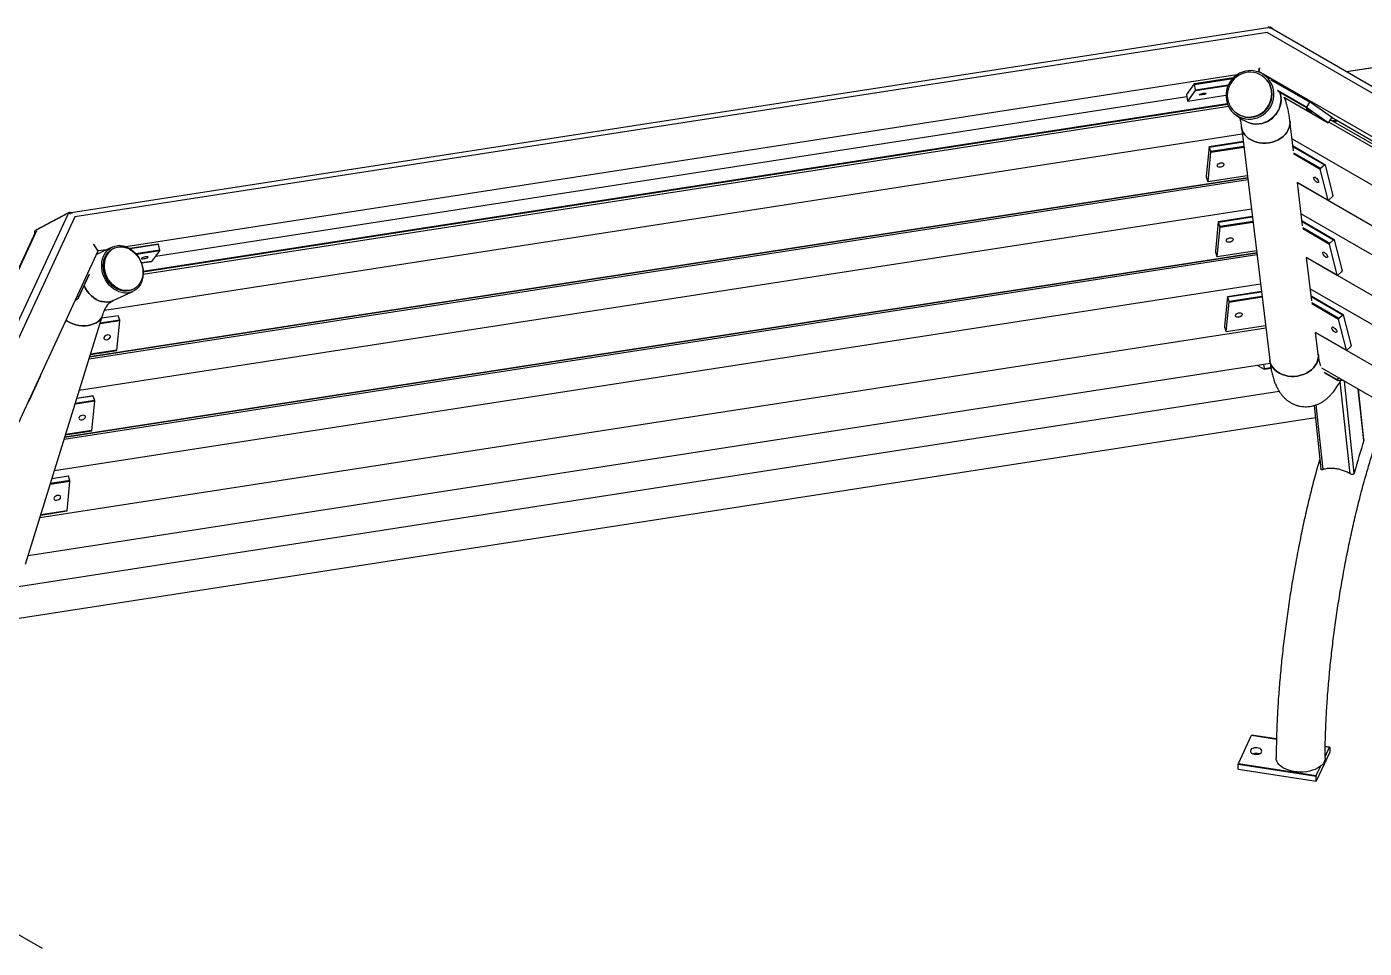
# Model space of a CAD drawing. Header units: millimetres. Extents: x -2153 to 6163, y -6718 to -838.
# Drawn here: x 3544 to 4588, y -2723 to -2004 of the extents above; entities that cross this region are included whole.
import ezdxf

# ---------------------------------------------------------------- set-up
doc = ezdxf.new("R2010")
doc.units = ezdxf.units.MM

# ---------------------------------------------------------------- blocks, each defined once
blk = doc.blocks.new('izometria')
for p, q in [((4067.7, 2321.3), (3030.2, 2160.8)), ((4069.2, 2321.6), (4068.5, 2322)), ((4070.1, 2321.7), (4069.1, 2321.5)), ((4829.6, 1882.6), (4070, 2321.1)), ((4072.9, 2319.4), (4070.4, 2321.6)), ((4220, 2296.1), (4135.8, 2283.1)), ((4060.5, 2286.5), (4059.8, 2283.4)), ((4059.9, 2283.4), (4060.5, 2286.5)), ((4219.9, 2295.9), (4136, 2283)), ((4040.9, 2280.5), (3077.4, 2131.4)), ((4037.7, 2277.8), (4003.9, 2272.6)), ((4004, 2272.2), (4037.2, 2277.3)), ((4059.8, 2283.4), (4058.6, 2283.2)), ((4059.8, 2283.4), (4061.1, 2282.3)), ((4061.3, 2282.2), (4059.9, 2283.4)), ((4796.5, 1858.2), (4059.9, 2283.4)), ((4063.2, 2279.2), (4062.8, 2279.5)), ((4069.1, 2277.1), (4064.1, 2280.6)), ((4104.5, 2257), (4066.2, 2279.2)), ((4070.4, 2276.2), (4104, 2256.7)), ((3997.4, 2261.4), (3103.4, 2123.1)), ((4003.8, 2272.6), (3997.1, 2263.5)), ((3997.1, 2262.9), (3998, 2258.1)), ((3998.2, 2257.7), (4005, 2266.8)), ((3998.2, 2257.7), (4031.3, 2262.9)), ((3998.2, 2257.7), (4031.3, 2262.8)), ((4005, 2267.4), (4004, 2272.2)), ((4005, 2267.4), (4033.4, 2271.8)), ((4005, 2266.8), (4033.1, 2271.2)), ((4076, 2267.2), (4101.4, 2252.5)), ((4076.3, 2266.4), (4101.4, 2251.9)), ((3092.6, 2110.2), (4032.5, 2255.6)), ((4032.8, 2254.8), (3092.6, 2109.4)), ((4033.6, 2253.1), (3092.6, 2107.5)), ((4082, 2260.7), (4119.9, 2238.9)), ((4082, 2260.7), (4119.9, 2238.9)), ((4082.3, 2260.6), (4082.1, 2260.6)), ((4083.1, 2260.2), (4082.7, 2259.1)), ((4082.9, 2258.3), (4083.5, 2259.9)), ((4101.4, 2252.5), (4104, 2256.7)), ((4119.9, 2238.9), (4101.4, 2251.9)), ((4104.5, 2257), (4123, 2244)), ((4040.1, 2245.6), (4046.3, 2241.3)), ((4040.7, 2247.2), (4041, 2246.9)), ((4089.9, 2214.7), (4086.8, 2240.5)), ((4123, 2243.4), (4120.4, 2239.2)), ((4766.7, 1866.4), (4120.5, 2239.5)), ((4759.2, 1873.6), (4121.8, 2241.6)), ((4760.3, 1875.5), (4123, 2243.4)), ((4127.2, 2241), (4123.7, 2240.5)), ((4128.5, 2240.2), (4125.1, 2239.7)), ((3059.2, 2076.6), (4045.5, 2229.2)), ((4044.7, 2235.4), (4069.3, 2033.2)), ((4016.8, 2218), (4014.3, 2192.5)), ((4046.3, 2222.6), (4016.8, 2218.1)), ((4016.9, 2217.9), (4046.3, 2222.5)), ((4018.2, 2214.2), (4016.9, 2217.9)), ((4018.2, 2214.2), (4046.8, 2218.6)), ((4018.3, 2213.5), (4046.8, 2217.9)), ((4088.7, 2225.1), (4752.6, 1841.8)), ((4117.2, 2202.5), (4089.5, 2218.5)), ((4089.5, 2218.2), (4116.8, 2202.5)), ((4015.8, 2188), (4018.3, 2213.5)), ((4090, 2213), (4113.4, 2199.5)), ((4090, 2212.2), (4113.1, 2198.8)), ((4014.3, 2191.8), (4015.6, 2188.1)), ((4015.7, 2187.9), (4049.8, 2193.2)), ((4015.8, 2188), (4049.8, 2193.3)), ((4120, 2171.9), (4113.1, 2198.8)), ((4113.4, 2199.5), (4116.8, 2202.5)), ((4117.3, 2202.4), (4124.1, 2175.5)), ((4050.3, 2189.5), (3045.6, 2034.1)), ((4050.1, 2191.3), (3046.2, 2036)), ((3046.2, 2036), (4050.1, 2191.3)), ((4093, 2187.5), (4120, 2171.9)), ((4093, 2187.4), (4120.1, 2171.8)), ((4097.8, 2149.7), (4093.3, 2187.2)), ((4093.3, 2187.1), (4768.5, 1797.3)), ((4123.8, 2174.9), (4120.4, 2171.9)), ((2749.2, 1560.5), (3027.4, 2159.8)), ((3026.7, 2160.2), (2999.4, 2145.7)), ((3000.6, 2146.4), (3027.9, 2160.9)), ((3028.3, 2160.6), (3027.3, 2160.4)), ((3027.7, 2160.5), (3027.9, 2160.9)), ((3037.2, 2007), (4053.4, 2164.2)), ((4054.2, 2157.6), (4024.7, 2153.1)), ((4024.8, 2152.9), (4054.2, 2157.5)), ((4096.6, 2160.1), (4759.3, 1777.5)), ((3000.6, 2146.4), (3000.5, 2146.3)), ((4024.7, 2153), (4022.2, 2127.5)), ((4023.7, 2123), (4026.2, 2148.5)), ((4026.1, 2149.2), (4024.8, 2152.9)), ((4026.1, 2149.2), (4054.7, 2153.6)), ((4026.2, 2148.5), (4054.7, 2152.9)), ((4125.1, 2137.5), (4097.4, 2153.5)), ((4097.4, 2153.2), (4124.7, 2137.5)), ((4097.9, 2148), (4121.3, 2134.5)), ((4097.9, 2147.2), (4121, 2133.8)), ((2999.3, 2144.4), (2711.5, 1524.4)), ((3000.1, 2145.3), (2712.2, 1525.1)), ((4127.9, 2106.9), (4121, 2133.8)), ((4121.3, 2134.5), (4124.7, 2137.5)), ((4125.2, 2137.4), (4132, 2110.5)), ((3053.4, 2127.6), (2783.8, 1546.8)), ((4058.2, 2124.5), (3024, 1964.5)), ((4058, 2126.3), (3024.6, 1966.4)), ((3024.7, 1966.4), (4058, 2126.3)), ((3053.6, 2127.8), (3049.4, 2133.7)), ((3049.4, 2133.7), (3053.4, 2127.6)), ((3065.7, 2131.1), (3052.1, 2124.8)), ((3052.6, 2125), (3052.2, 2125)), ((3053.9, 2125.6), (3052.4, 2125.4)), ((3053.4, 2127.6), (3053.6, 2127.8)), ((3060.9, 2128.9), (3053.6, 2127.8)), ((3067.4, 2130.1), (3066.4, 2129.7)), ((3105.8, 2133.7), (3080.9, 2129.8)), ((3106, 2133.3), (3081.4, 2129.5)), ((3107, 2128.5), (3086.3, 2125.3)), ((3107, 2127.9), (3086.7, 2124.8)), ((3100.2, 2118.8), (3107, 2127.9)), ((3107, 2128.5), (3106, 2133.3)), ((4022.2, 2126.8), (4023.5, 2123.1)), ((4023.6, 2122.9), (4057.7, 2128.2)), ((4023.7, 2123), (4057.7, 2128.3)), ((4100.9, 2122.5), (4127.9, 2106.9)), ((4100.9, 2122.4), (4128, 2106.8)), ((4105.7, 2084.7), (4101.2, 2122.2)), ((3091, 2117.4), (3100.2, 2118.8)), ((3100.2, 2118.8), (3091, 2117.4)), ((4101.2, 2122.1), (4746.3, 1749.7)), ((3015.6, 1937.4), (4061.3, 2099.2)), ((3045.7, 2107.8), (3036.4, 2087.7)), ((3036.5, 2087.3), (3045.7, 2107.1)), ((4131.7, 2109.9), (4128.3, 2106.9)), ((3036.4, 2087.7), (3035.3, 2088.7)), ((3066.6, 2084.8), (3083.5, 2092.6)), ((3082.8, 2094.1), (3083.9, 2094.6)), ((4032.6, 2088), (4030.1, 2062.5)), ((4062.1, 2092.6), (4032.6, 2088.1)), ((4032.7, 2087.9), (4062.1, 2092.5)), ((4034, 2084.2), (4032.7, 2087.9)), ((4034, 2084.2), (4062.6, 2088.6)), ((4034.1, 2083.5), (4062.6, 2087.9)), ((4104.5, 2095.1), (4737.1, 1729.9)), ((4133, 2072.5), (4105.3, 2088.5)), ((4105.3, 2088.2), (4132.6, 2072.5)), ((3033.6, 2084.9), (3036.4, 2087.2)), ((4031.6, 2058), (4034.1, 2083.5)), ((4105.8, 2083), (4129.2, 2069.5)), ((4105.8, 2082.2), (4129, 2068.8)), ((2990.4, 1856.2), (3057.6, 2072.6)), ((3072.2, 2067.2), (3055.1, 2064.5)), ((3072.2, 2067.9), (3055.3, 2065.3)), ((3070.9, 2071.6), (3056.6, 2069.4)), ((3070.8, 2071.7), (3056.7, 2069.6)), ((3069.7, 2041.7), (3072.2, 2067.2)), ((3072.2, 2067.9), (3070.9, 2071.6)), ((4135.8, 2041.9), (4129, 2068.8)), ((4129.2, 2069.5), (4132.6, 2072.5)), ((4133.1, 2072.4), (4139.9, 2045.5)), ((3003.1, 1896.9), (4065.9, 2061.3)), ((4030.2, 2061.8), (4031.4, 2058.1)), ((4031.5, 2057.9), (4065.7, 2063.2)), ((4031.6, 2058), (4065.6, 2063.3)), ((4108.8, 2057.5), (4135.8, 2041.9)), ((4108.8, 2057.4), (4135.9, 2041.8)), ((4111.4, 2038.3), (4109.1, 2057.2)), ((4109.1, 2057.1), (4724.2, 1702)), ((3069.7, 2041.7), (3046.9, 2038.2)), ((3046.9, 2038.1), (3069.7, 2041.6)), ((4139.6, 2044.9), (4136.2, 2041.9)), ((2992.8, 1863.9), (4069.7, 2030.5)), ((4064.7, 2025.8), (4064.2, 2029.6)), ((2993.4, 1997.6), (3003.3, 2018.9)), ((3003.3, 2019), (2993.5, 1997.7)), ((4058.5, 2028.8), (4064.6, 2025.4)), ((4064.6, 2025.4), (4070.3, 2026.3)), ((4064.7, 2025.8), (4070.3, 2026.7)), ((4114.3, 2026.5), (4714.1, 1680.2)), ((4116.6, 2022.7), (4128.2, 2016)), ((4116.8, 2022.2), (4128.3, 2015.6)), ((4128.2, 2016), (4128.9, 2018.1)), ((4133.4, 2015.5), (4128.4, 2015.6)), ((4138.9, 1934.7), (4130.4, 2014.6)), ((4142.6, 1935.3), (4134.2, 2015)), ((4150.9, 1963.4), (4146.1, 2008.1)), ((4150.9, 1964.3), (4146.3, 2008)), ((4077.6, 2005.9), (2980.6, 1836.2)), ((2993.5, 1997.7), (2994.3, 2000.3)), ((3050.7, 1997.6), (3033.5, 1995)), ((3050.6, 1998.3), (3033.7, 1995.7)), ((3049.3, 2002), (3035, 1999.8)), ((3049.2, 2002.2), (3035.1, 2000)), ((3048.1, 1972.1), (3050.7, 1997.6)), ((3050.6, 1998.3), (3049.3, 2002)), ((2918.8, 1799.4), (4108.9, 1983.5)), ((4107.8, 1993.8), (4113.6, 1939)), ((4115.7, 1938.3), (4109.7, 1994.5)), ((3048.1, 1972.1), (3025.3, 1968.6)), ((3025.3, 1968.5), (3048.1, 1972)), ((3029.1, 1928), (3011.9, 1925.4)), ((3029, 1928.7), (3012.1, 1926.1)), ((3027.7, 1932.5), (3013.4, 1930.2)), ((3027.6, 1932.6), (3013.5, 1930.4)), ((3026.6, 1902.6), (3029.1, 1928)), ((3029, 1928.7), (3027.7, 1932.5)), ((3026.6, 1902.6), (3003.7, 1899)), ((3003.7, 1898.9), (3026.5, 1902.5)), ((4042.1, 1683.5), (4053.5, 1708)), ((4053.5, 1708), (4075.1, 1704.7)), ((4075.1, 1704.8), (4053.6, 1708.1)), ((4117.3, 1689.4), (4121.1, 1697.6)), ((4121.2, 1697.7), (4117.4, 1698.3)), ((4117.4, 1698.2), (4121.1, 1697.6)), ((4121.3, 1697.5), (4121.3, 1693.4)), ((4042, 1682.8), (4109.6, 1672.4)), ((4042, 1678.7), (4042, 1682.8)), ((4042.1, 1683.5), (4109.7, 1673)), ((4121.1, 1692.7), (4109.7, 1668.1)), ((4042, 1678.7), (4109.6, 1668.3)), ((4042.1, 1678.5), (4109.7, 1668.1)), ((4109.6, 1668.3), (4109.6, 1672.4)), ((4109.7, 1673), (4113.6, 1681.4)), ((3005.3, 1523.1), (2974.2, 1541.1))]:
    blk.add_line(p, q)
at = {"flags": 128}
for points in [[(4547, 1283.6), (4824, 1880.4), (4067.2, 2317.2), (3033.4, 2157.3), (2756.4, 1560.5), (3513.2, 1123.7)], [(4042.7, 2244.1), (4045.2, 2243.1), (4047.9, 2242.4), (4050.6, 2242.1), (4053.3, 2242.1), (4056, 2242.5), (4058.6, 2243.3), (4061.1, 2244.4), (4063.5, 2245.8), (4065.7, 2247.5), (4067.6, 2249.5), (4069.3, 2251.7), (4070.7, 2254.1), (4071.8, 2256.6), (4072.5, 2259.3), (4072.9, 2262), (4072.9, 2264.8), (4072.6, 2267.5), (4071.9, 2270.1), (4070.9, 2272.7), (4069.5, 2275), (4067.9, 2277.2), (4066, 2279.1), (4063.8, 2280.7), (4061.5, 2282.1), (4059, 2283.1), (4056.4, 2283.7), (4053.7, 2284.1), (4051, 2284), (4048.3, 2283.6), (4045.6, 2282.9), (4043.1, 2281.8), (4040.7, 2280.3), (4038.6, 2278.6), (4036.6, 2276.7), (4034.9, 2274.5), (4033.6, 2272.1), (4032.5, 2269.5), (4031.8, 2266.8), (4031.4, 2264.1), (4031.4, 2261.4), (4031.7, 2258.6), (4032.4, 2256), (4033.4, 2253.5), (4034.7, 2251.1), (4036.3, 2249), (4038.3, 2247), (4040.4, 2245.4), (4042.7, 2244.1)], [(4043.1, 2245.8), (4045.5, 2244.8), (4048, 2244.2), (4050.6, 2243.9), (4053.2, 2244), (4055.8, 2244.5), (4058.4, 2245.3), (4060.8, 2246.4), (4063, 2247.9), (4065, 2249.6), (4066.8, 2251.6), (4068.3, 2253.8), (4069.5, 2256.2), (4070.3, 2258.8), (4070.8, 2261.4), (4071, 2264), (4070.8, 2266.7), (4070.2, 2269.3), (4069.3, 2271.7), (4068.1, 2274), (4066.5, 2276.1), (4064.7, 2278), (4062.7, 2279.6), (4060.4, 2280.9), (4058, 2281.9), (4055.5, 2282.5), (4052.9, 2282.8), (4050.2, 2282.7), (4047.6, 2282.2), (4045.1, 2281.4), (4042.7, 2280.2), (4040.5, 2278.8), (4038.5, 2277), (4036.7, 2275), (4035.2, 2272.8), (4034, 2270.4), (4033.2, 2267.9), (4032.7, 2265.3), (4032.5, 2262.6), (4032.7, 2260), (4033.3, 2257.4), (4034.2, 2255), (4035.4, 2252.6), (4036.9, 2250.5), (4038.8, 2248.7), (4040.8, 2247.1), (4043.1, 2245.8)], [(4043.4, 2245.5), (4045.9, 2244.5), (4048.4, 2243.9), (4051, 2243.7), (4053.6, 2243.7), (4056.2, 2244.2), (4058.7, 2245), (4061.1, 2246.2), (4063.4, 2247.6), (4065.4, 2249.4), (4067.2, 2251.4), (4068.7, 2253.6), (4069.8, 2256), (4070.7, 2258.5), (4071.2, 2261.1), (4071.4, 2263.8), (4071.2, 2266.4), (4070.6, 2269), (4069.7, 2271.5), (4068.5, 2273.8), (4066.9, 2275.9), (4065.1, 2277.7), (4063.2, 2279.2)], [(4004, 2272.2), (4004, 2272.3), (4004, 2272.4), (4003.9, 2272.5), (4003.9, 2272.5), (4003.9, 2272.6), (4003.9, 2272.6), (4003.9, 2272.6), (4003.8, 2272.6)], [(4010.7, 2264.3), (4011.7, 2264.5), (4012.7, 2264.6), (4013.5, 2264.6), (4014, 2264.5), (4014.2, 2264.3), (4014, 2264.1), (4013.6, 2263.8), (4012.8, 2263.5), (4011.8, 2263.3), (4010.8, 2263.1), (4009.8, 2263), (4009, 2262.9), (4008.5, 2263), (4008.3, 2263.2), (4008.5, 2263.4), (4009, 2263.7), (4009.8, 2264), (4010.7, 2264.3)], [(4078.5, 2264.5), (4078.6, 2263.9), (4079, 2261.1), (4079.1, 2258.4), (4078.8, 2255.7), (4078.1, 2253), (4077.1, 2250.4), (4075.8, 2248), (4074.2, 2245.7), (4072.3, 2243.7), (4070.2, 2241.9), (4067.9, 2240.4), (4065.4, 2239.3), (4062.8, 2238.4), (4060.1, 2237.9), (4057.3, 2237.8), (4054.6, 2238.1), (4052, 2238.6), (4049.5, 2239.6), (4047.1, 2240.8), (4046.3, 2241.3)], [(3998, 2258.1), (3998.1, 2258), (3998.1, 2257.9), (3998.1, 2257.8), (3998.1, 2257.8), (3998.2, 2257.7), (3998.2, 2257.7), (3998.2, 2257.7), (3998.2, 2257.7)], [(4103, 2250), (4103.9, 2249.4), (4104.7, 2248.9), (4105.4, 2248.4), (4105.9, 2248.1), (4106.1, 2247.9), (4106, 2247.9), (4105.6, 2248.1), (4104.9, 2248.5), (4104.1, 2249), (4103.2, 2249.5), (4102.4, 2250.1), (4101.7, 2250.5), (4101.2, 2250.9), (4101, 2251), (4101.1, 2251), (4101.5, 2250.8), (4102.2, 2250.5), (4103, 2250)], [(4101.4, 2251.9), (4101.3, 2251.9), (4101.3, 2252), (4101.3, 2252.1), (4101.3, 2252.1), (4101.3, 2252.2), (4101.3, 2252.3), (4101.4, 2252.4), (4101.4, 2252.5)], [(4104, 2256.7), (4104.1, 2256.8), (4104.2, 2256.9), (4104.2, 2256.9), (4104.3, 2257), (4104.4, 2257), (4104.4, 2257), (4104.5, 2257), (4104.5, 2257)], [(4041, 2246.9), (4041.2, 2246.8), (4043.4, 2245.5)], [(4086.8, 2240.5), (4086.9, 2239.1), (4086.7, 2236.9), (4086.2, 2234.8), (4085.4, 2232.7), (4084.2, 2230.6), (4082.7, 2228.8), (4080.9, 2227), (4078.8, 2225.5), (4076.5, 2224.1), (4074.1, 2223), (4071.5, 2222.2), (4068.7, 2221.6), (4066, 2221.3), (4063.2, 2221.3), (4060.5, 2221.6), (4057.9, 2222.1), (4055.4, 2223), (4053.1, 2224), (4051, 2225.4), (4049.1, 2226.9), (4047.6, 2228.6), (4046.3, 2230.5), (4045.4, 2232.5), (4044.8, 2234.6), (4044.7, 2235.4)], [(4060.5, 2221.6), (4063.2, 2221.3), (4066, 2221.3), (4068.7, 2221.6), (4071.5, 2222.2), (4074.1, 2223), (4076.5, 2224.1), (4078.8, 2225.5), (4080.9, 2227), (4082.7, 2228.8), (4084.2, 2230.6), (4085.4, 2232.7), (4086.2, 2234.8), (4086.7, 2236.9), (4086.9, 2239.1), (4086.8, 2240.5)], [(4120.4, 2239.2), (4120.3, 2239.1), (4120.2, 2239), (4120.2, 2239), (4120.1, 2238.9), (4120, 2238.9), (4120, 2238.9), (4119.9, 2238.9), (4119.9, 2238.9)], [(4123, 2244), (4123.1, 2244), (4123.1, 2243.9), (4123.1, 2243.9), (4123.1, 2243.8), (4123.1, 2243.7), (4123.1, 2243.6), (4123, 2243.5), (4123, 2243.4)], [(4044.7, 2235.4), (4044.8, 2234.6), (4045.4, 2232.5), (4046.3, 2230.5), (4047.6, 2228.6), (4049.1, 2226.9), (4051, 2225.4), (4053.1, 2224), (4055.4, 2223), (4057.9, 2222.1), (4060.5, 2221.6)], [(4016.9, 2217.9), (4016.9, 2218), (4016.9, 2218), (4016.8, 2218.1), (4016.8, 2218.1), (4016.8, 2218.1), (4016.8, 2218.1), (4016.8, 2218), (4016.8, 2218)], [(4023.8, 2201.8), (4024, 2202.5), (4024.6, 2203.2), (4025.4, 2203.7), (4026.4, 2204.1), (4027.4, 2204.3), (4028.3, 2204.2), (4029, 2203.9), (4029.5, 2203.4), (4029.6, 2202.7), (4029.3, 2202), (4028.8, 2201.3), (4027.9, 2200.8), (4027, 2200.4), (4026, 2200.3), (4025.1, 2200.3), (4024.3, 2200.7), (4023.9, 2201.2), (4023.8, 2201.8)], [(4107.4, 2190.7), (4107.3, 2191.3), (4107.5, 2191.7), (4108, 2191.9), (4108.6, 2191.7), (4109.3, 2191.3), (4110.1, 2190.6), (4110.8, 2189.8), (4111.3, 2189), (4111.6, 2188.2), (4111.7, 2187.6), (4111.5, 2187.2), (4111, 2187), (4110.4, 2187.2), (4109.6, 2187.6), (4108.9, 2188.3), (4108.2, 2189.1), (4107.7, 2189.9), (4107.4, 2190.7)], [(4116.8, 2202.5), (4116.9, 2202.5), (4117, 2202.5), (4117, 2202.6), (4117.1, 2202.6), (4117.1, 2202.6), (4117.2, 2202.5), (4117.2, 2202.5), (4117.3, 2202.4)], [(4015.6, 2188.1), (4015.6, 2188), (4015.6, 2188), (4015.7, 2187.9), (4015.7, 2187.9), (4015.7, 2187.9), (4015.7, 2187.9), (4015.7, 2188), (4015.8, 2188)], [(4120.4, 2171.9), (4120.3, 2171.8), (4120.3, 2171.8), (4120.2, 2171.8), (4120.1, 2171.8), (4120.1, 2171.8), (4120, 2171.8), (4120, 2171.9), (4120, 2171.9)], [(4024.8, 2152.9), (4024.8, 2153), (4024.8, 2153), (4024.7, 2153.1), (4024.7, 2153.1), (4024.7, 2153.1), (4024.7, 2153.1), (4024.7, 2153), (4024.7, 2153)], [(4031.7, 2136.8), (4031.9, 2137.5), (4032.5, 2138.2), (4033.3, 2138.7), (4034.3, 2139.1), (4035.3, 2139.3), (4036.2, 2139.2), (4036.9, 2138.9), (4037.4, 2138.4), (4037.5, 2137.7), (4037.2, 2137), (4036.7, 2136.3), (4035.9, 2135.8), (4034.9, 2135.4), (4033.9, 2135.3), (4033, 2135.3), (4032.2, 2135.7), (4031.8, 2136.2), (4031.7, 2136.8)], [(4124.7, 2137.5), (4124.8, 2137.5), (4124.9, 2137.5), (4124.9, 2137.6), (4125, 2137.6), (4125.1, 2137.6), (4125.1, 2137.5), (4125.1, 2137.5), (4125.2, 2137.4)], [(3088.5, 2096.5), (3086.9, 2094.8), (3085.1, 2093.5), (3083.1, 2092.4), (3080.9, 2091.7), (3078.6, 2091.3), (3076.3, 2091.3), (3074, 2091.7), (3071.6, 2092.4), (3069.3, 2093.4), (3067.1, 2094.7), (3065, 2096.3), (3063.1, 2098.2), (3061.4, 2100.4), (3059.9, 2102.7), (3058.7, 2105.2), (3057.7, 2107.8), (3057, 2110.4), (3056.7, 2113.1), (3056.6, 2115.8), (3056.8, 2118.4), (3057.4, 2120.9), (3058.2, 2123.2), (3059.3, 2125.3), (3060.7, 2127.3), (3062.3, 2128.9), (3064.2, 2130.3), (3066.2, 2131.3), (3068.3, 2132), (3070.6, 2132.4), (3072.9, 2132.4), (3075.3, 2132.1), (3077.6, 2131.4), (3079.9, 2130.4), (3082.1, 2129), (3084.2, 2127.4), (3086.1, 2125.5), (3087.8, 2123.4), (3089.3, 2121), (3090.5, 2118.6), (3091.5, 2116), (3092.2, 2113.3), (3092.6, 2110.6), (3092.6, 2108), (3092.4, 2105.3), (3091.8, 2102.9), (3091, 2100.5), (3089.9, 2098.4), (3088.5, 2096.5)], [(3082.8, 2094.1), (3082.2, 2093.8), (3080.1, 2093.2), (3077.9, 2092.9), (3075.6, 2092.9), (3073.3, 2093.4), (3071.1, 2094.1), (3068.9, 2095.2), (3066.8, 2096.6), (3064.9, 2098.3), (3063.1, 2100.3), (3061.6, 2102.4), (3060.3, 2104.8), (3059.3, 2107.2), (3058.5, 2109.8), (3058.1, 2112.4), (3057.9, 2114.9), (3058.1, 2117.5), (3058.6, 2119.9), (3059.4, 2122.2), (3060.4, 2124.2), (3061.8, 2126.1), (3063.3, 2127.7), (3065.1, 2129), (3066.4, 2129.7)], [(3088.5, 2098.1), (3086.9, 2096.5), (3085.2, 2095.2), (3083.2, 2094.3), (3081.1, 2093.6), (3078.9, 2093.4), (3076.7, 2093.4), (3074.4, 2093.8), (3072.1, 2094.6), (3070, 2095.7), (3067.9, 2097.1), (3065.9, 2098.8), (3064.2, 2100.7), (3062.6, 2102.9), (3061.3, 2105.2), (3060.3, 2107.7), (3059.6, 2110.3), (3059.1, 2112.9), (3059, 2115.4), (3059.2, 2118), (3059.6, 2120.4), (3060.4, 2122.7), (3061.5, 2124.7), (3062.8, 2126.6), (3064.4, 2128.2), (3066.1, 2129.5), (3068.1, 2130.4), (3070.2, 2131.1), (3072.4, 2131.3), (3074.6, 2131.3), (3076.9, 2130.9), (3079.2, 2130.1), (3081.4, 2129), (3083.4, 2127.6), (3085.4, 2125.9), (3087.1, 2124), (3088.7, 2121.8), (3090, 2119.5), (3091, 2117), (3091.7, 2114.4), (3092.2, 2111.8), (3092.3, 2109.3), (3092.2, 2106.7), (3091.7, 2104.3), (3090.9, 2102), (3089.8, 2100), (3088.5, 2098.1)], [(3095.5, 2122.7), (3094.5, 2122.6), (3093.5, 2122.4), (3092.5, 2122.1), (3091.7, 2121.8), (3091.2, 2121.6), (3091, 2121.3), (3091.2, 2121.1), (3091.6, 2121), (3092.4, 2121.1), (3093.4, 2121.2), (3094.4, 2121.4), (3095.4, 2121.6), (3096.2, 2121.9), (3096.7, 2122.2), (3096.9, 2122.4), (3096.7, 2122.6), (3096.2, 2122.7), (3095.5, 2122.7)], [(3106, 2133.3), (3106, 2133.4), (3106, 2133.5), (3105.9, 2133.5), (3105.9, 2133.6), (3105.9, 2133.6), (3105.9, 2133.7), (3105.8, 2133.7)], [(4023.5, 2123.1), (4023.5, 2123), (4023.6, 2123), (4023.6, 2122.9), (4023.6, 2122.9), (4023.6, 2122.9), (4023.6, 2122.9), (4023.7, 2123), (4023.7, 2123)], [(4115.3, 2125.7), (4115.2, 2126.3), (4115.4, 2126.7), (4115.9, 2126.9), (4116.5, 2126.7), (4117.2, 2126.3), (4118, 2125.6), (4118.7, 2124.8), (4119.2, 2124), (4119.5, 2123.2), (4119.6, 2122.6), (4119.4, 2122.2), (4118.9, 2122), (4118.3, 2122.2), (4117.5, 2122.6), (4116.8, 2123.3), (4116.1, 2124.1), (4115.6, 2124.9), (4115.3, 2125.7)], [(3100.2, 2118.8), (3100.2, 2118.8), (3100.2, 2118.8)], [(4128.3, 2106.9), (4128.2, 2106.8), (4128.2, 2106.8), (4128.1, 2106.8), (4128, 2106.8), (4128, 2106.8), (4127.9, 2106.8), (4127.9, 2106.9), (4127.9, 2106.9)], [(3066.6, 2084.8), (3065.7, 2084.4), (3063.5, 2083.8), (3061.2, 2083.5), (3058.9, 2083.6), (3056.5, 2084), (3054.2, 2084.7), (3051.9, 2085.8), (3049.7, 2087.2), (3047.7, 2088.9), (3045.8, 2090.9), (3044.1, 2093), (3042.7, 2095.4), (3041.5, 2097.9), (3041.5, 2098)], [(3041.5, 2098), (3041.5, 2097.9), (3042.7, 2095.4), (3044.1, 2093), (3045.8, 2090.9), (3047.7, 2088.9), (3049.7, 2087.2), (3051.9, 2085.8), (3054.2, 2084.7), (3056.5, 2084), (3058.9, 2083.6), (3061.2, 2083.5), (3063.5, 2083.8), (3065.7, 2084.4), (3066.6, 2084.8)], [(4032.7, 2087.9), (4032.7, 2088), (4032.7, 2088), (4032.6, 2088.1), (4032.6, 2088.1), (4032.6, 2088.1), (4032.6, 2088.1), (4032.6, 2088), (4032.6, 2088)], [(3025.6, 2067.7), (3026.6, 2067), (3029, 2065.8), (3031.5, 2064.7), (3034.2, 2063.9), (3036.9, 2063.3), (3039.6, 2063), (3042.3, 2063), (3044.9, 2063.2), (3047.3, 2063.8), (3049.6, 2064.5), (3051.7, 2065.5), (3053.5, 2066.8), (3055.1, 2068.2), (3056.3, 2069.9), (3057.3, 2071.7), (3057.6, 2072.5)], [(3051.7, 2065.5), (3049.6, 2064.5), (3047.3, 2063.8), (3044.9, 2063.2), (3042.3, 2063), (3039.6, 2063), (3036.9, 2063.3), (3034.2, 2063.9), (3031.5, 2064.7), (3029, 2065.8), (3026.6, 2067), (3025.6, 2067.7)], [(3070.9, 2071.6), (3070.9, 2071.6), (3070.8, 2071.7), (3070.8, 2071.7), (3070.8, 2071.7), (3070.8, 2071.7)], [(4039.6, 2071.8), (4039.8, 2072.5), (4040.4, 2073.2), (4041.2, 2073.7), (4042.2, 2074.1), (4043.2, 2074.3), (4044.1, 2074.2), (4044.8, 2073.9), (4045.3, 2073.4), (4045.4, 2072.7), (4045.1, 2072), (4044.6, 2071.3), (4043.8, 2070.8), (4042.8, 2070.4), (4041.8, 2070.3), (4040.9, 2070.3), (4040.1, 2070.7), (4039.7, 2071.2), (4039.6, 2071.8)], [(4132.6, 2072.5), (4132.7, 2072.5), (4132.8, 2072.5), (4132.8, 2072.6), (4132.9, 2072.6), (4133, 2072.6), (4133, 2072.5), (4133, 2072.5), (4133.1, 2072.4)], [(3064.2, 2053.4), (3064.1, 2054), (3063.7, 2054.5), (3063, 2054.9), (3062, 2055), (3061, 2054.8), (3060.1, 2054.4), (3059.2, 2053.9), (3058.7, 2053.2), (3058.4, 2052.5), (3058.5, 2051.9), (3059, 2051.3), (3059.7, 2051), (3060.6, 2050.9), (3061.6, 2051.1), (3062.6, 2051.5), (3063.4, 2052), (3064, 2052.7), (3064.2, 2053.4)], [(4031.4, 2058.1), (4031.4, 2058), (4031.5, 2058), (4031.5, 2057.9), (4031.5, 2057.9), (4031.5, 2057.9), (4031.5, 2057.9), (4031.6, 2058), (4031.6, 2058)], [(4123.2, 2060.7), (4123.1, 2061.3), (4123.3, 2061.7), (4123.8, 2061.9), (4124.4, 2061.7), (4125.1, 2061.3), (4125.9, 2060.6), (4126.6, 2059.8), (4127.1, 2059), (4127.4, 2058.2), (4127.5, 2057.6), (4127.3, 2057.2), (4126.8, 2057), (4126.2, 2057.2), (4125.4, 2057.6), (4124.7, 2058.3), (4124, 2059.1), (4123.5, 2059.9), (4123.2, 2060.7)], [(3069.7, 2041.6), (3069.7, 2041.6), (3069.7, 2041.6), (3069.7, 2041.6), (3069.7, 2041.7)], [(4136.2, 2041.9), (4136.1, 2041.8), (4136.1, 2041.8), (4136, 2041.8), (4135.9, 2041.8), (4135.9, 2041.8), (4135.8, 2041.8), (4135.8, 2041.9), (4135.8, 2041.9)], [(4111.4, 2038.3), (4111.5, 2036.9), (4111.3, 2034.7), (4110.8, 2032.6), (4110, 2030.5), (4108.8, 2028.5), (4107.3, 2026.6), (4105.5, 2024.8), (4103.4, 2023.3), (4101.1, 2021.9), (4098.6, 2020.8), (4096, 2020), (4093.3, 2019.4), (4090.6, 2019.1), (4087.8, 2019.1), (4085.1, 2019.4), (4082.5, 2020), (4080, 2020.8), (4077.7, 2021.9), (4075.6, 2023.2), (4073.7, 2024.7), (4072.2, 2026.4), (4070.9, 2028.3), (4070, 2030.3), (4069.4, 2032.4), (4069.3, 2033.2)], [(4069.3, 2033.2), (4069.4, 2032.4), (4070, 2030.3), (4070.9, 2028.3), (4072.2, 2026.4), (4073.7, 2024.7), (4075.6, 2023.2), (4077.7, 2021.9), (4080, 2020.8), (4082.5, 2020), (4085.1, 2019.4)], [(4085.1, 2019.4), (4087.8, 2019.1), (4090.6, 2019.1), (4093.3, 2019.4), (4096, 2020), (4098.6, 2020.8), (4101.1, 2021.9), (4103.4, 2023.3), (4105.5, 2024.8), (4107.3, 2026.6), (4108.8, 2028.5), (4110, 2030.5), (4110.8, 2032.6), (4111.3, 2034.7), (4111.5, 2036.9), (4111.4, 2038.3)], [(4064.6, 2025.4), (4064.6, 2025.4), (4064.6, 2025.4), (4064.7, 2025.5), (4064.7, 2025.5), (4064.7, 2025.6), (4064.7, 2025.7), (4064.7, 2025.7), (4064.7, 2025.8)], [(4128.4, 2015.6), (4128.3, 2015.6), (4128.2, 2015.6), (4128.2, 2015.6), (4128.2, 2015.7), (4128.2, 2015.8), (4128.2, 2015.8), (4128.2, 2015.9), (4128.2, 2016)], [(3049.3, 2002), (3049.3, 2002.1), (3049.3, 2002.1), (3049.2, 2002.2), (3049.2, 2002.2), (3049.2, 2002.2)], [(3042.6, 1983.8), (3042.5, 1984.5), (3042.1, 1985), (3041.4, 1985.3), (3040.4, 1985.4), (3039.4, 1985.2), (3038.5, 1984.8), (3037.6, 1984.3), (3037.1, 1983.6), (3036.8, 1982.9), (3037, 1982.3), (3037.4, 1981.8), (3038.1, 1981.5), (3039, 1981.4), (3040.1, 1981.5), (3041, 1981.9), (3041.8, 1982.5), (3042.4, 1983.1), (3042.6, 1983.8)], [(3048.1, 1972), (3048.1, 1972), (3048.1, 1972), (3048.1, 1972.1), (3048.1, 1972.1)], [(4150.9, 1963.4), (4149.8, 1960), (4148.8, 1956.6), (4147.7, 1953.1), (4146.7, 1949.7), (4145.7, 1946.1), (4144.6, 1942.5), (4143.6, 1938.9), (4142.6, 1935.3)], [(3027.7, 1932.5), (3027.7, 1932.5), (3027.7, 1932.6), (3027.6, 1932.6), (3027.6, 1932.6), (3027.6, 1932.6)], [(3021, 1914.3), (3020.9, 1914.9), (3020.5, 1915.4), (3019.8, 1915.7), (3018.8, 1915.8), (3017.8, 1915.7), (3016.9, 1915.3), (3016, 1914.7), (3015.5, 1914.1), (3015.2, 1913.4), (3015.4, 1912.7), (3015.8, 1912.2), (3016.5, 1911.9), (3017.5, 1911.8), (3018.5, 1912), (3019.4, 1912.3), (3020.2, 1912.9), (3020.8, 1913.6), (3021, 1914.3)], [(3026.5, 1902.5), (3026.5, 1902.5), (3026.5, 1902.5), (3026.5, 1902.5), (3026.6, 1902.6)], [(4053.5, 1708), (4053.5, 1708.1), (4053.6, 1708.1), (4053.6, 1708.1), (4053.6, 1708.1)], [(4062.3, 1693.5), (4062.5, 1694.3), (4062.3, 1695.1), (4061.7, 1695.8), (4060.9, 1696.4), (4059.7, 1696.9), (4058.4, 1697.1), (4057.1, 1697.2), (4055.8, 1697), (4054.6, 1696.6), (4053.6, 1696.1), (4052.9, 1695.4), (4052.5, 1694.6), (4052.5, 1693.9), (4052.9, 1693.1), (4053.6, 1692.4), (4054.7, 1691.9), (4055.9, 1691.6), (4057.2, 1691.4), (4058.6, 1691.5), (4059.8, 1691.7), (4060.9, 1692.2), (4061.8, 1692.8), (4062.3, 1693.5)], [(4121.1, 1697.6), (4121.2, 1697.6), (4121.2, 1697.7), (4121.2, 1697.7), (4121.2, 1697.7), (4121.2, 1697.6), (4121.3, 1697.6), (4121.3, 1697.5), (4121.3, 1697.5)], [(4117.3, 1688.3), (4117.3, 1688), (4117.1, 1686.4), (4116.5, 1684.9), (4115.5, 1683.3), (4114.2, 1681.9), (4112.6, 1680.6), (4110.8, 1679.4), (4108.6, 1678.4), (4106.3, 1677.6), (4103.8, 1676.9), (4101.1, 1676.4), (4098.4, 1676.1), (4095.6, 1676.1), (4092.9, 1676.2), (4090.2, 1676.6), (4087.5, 1677.1), (4085.1, 1677.9), (4082.8, 1678.8), (4080.8, 1679.9), (4079, 1681.1), (4077.5, 1682.4), (4076.3, 1683.9), (4075.5, 1685.4), (4075, 1687), (4074.9, 1688.3)], [(4109.7, 1668.1), (4109.7, 1668.1), (4109.7, 1668.1), (4109.7, 1668.1), (4109.7, 1668.1), (4109.6, 1668.1), (4109.6, 1668.1), (4109.6, 1668.2), (4109.6, 1668.3)]]:
    blk.add_lwpolyline(points, dxfattribs=at)
for centre, radius, start, end in [((3998.2, 2263.2), 1.14, 165.6988, 196.1136), ((4003.9, 2267.1), 1.14, 345.6924, 16.1201), ((4057.6, 2259.3), 21.5, 261.9898, 13.9573), ((4057.7, 2258), 20.1, 235.19, 261.2533), ((4016.3, 2213.6), 1.95, 357.2136, 18.0022), ((4016.2, 2192.4), 1.95, 177.2202, 198.0202), ((4113.9, 2198.9), 0.723, 129.8005, 186.9952), ((4123.4, 2175.4), 0.723, 309.8032, 6.9941), ((4024.2, 2148.6), 1.95, 357.2503, 17.9978), ((4121.8, 2133.9), 0.724, 129.8043, 186.9865), ((3105.9, 2128.2), 1.14, 345.6891, 16.1218), ((4024.1, 2127.4), 1.95, 177.2031, 198.02), ((4131.3, 2110.4), 0.724, 309.8072, 6.9885), ((3036.2, 2087.4), 0.374, 312.2831, 54.614), ((4032.1, 2083.6), 1.95, 357.1973, 18.0435), ((3045.8, 2076.5), 12.5, 298.4118, 341.5309), ((3070.3, 2067.3), 1.95, 357.1943, 18.0241), ((4129.7, 2068.9), 0.723, 129.7995, 186.9962), ((4032, 2062.4), 1.95, 177.2205, 198.0203), ((4139.2, 2045.4), 0.723, 309.8076, 6.9931), ((2993.1, 1997.8), 0.415, 253.7247, 336.0524), ((3048.7, 1997.7), 1.95, 357.1948, 18.0236), ((3027.1, 1928.1), 1.95, 357.2174, 18.0011), ((4119.4, 1693.4), 1.91, 338.7761, 359.8962), ((4043.9, 1682.8), 1.91, 158.8012, 179.8767), ((4057.5, 1684.2), 8.07, 70.8634, 109.1366), ((4042.3, 1678.7), 0.254, 167.9199, 219.7438), ((4111.5, 1672.4), 1.9, 158.745, 179.9089)]:
    blk.add_arc(centre, radius, start, end)
for centre, major_axis, ratio, start_param, end_param in [((4067.5, 2316.7), (0.86, 5.26), 0.213691, 6.202563, 7.076275), ((4069.1, 2316.5), (1.13, 5.22), 0.219662, 6.162467, 7.087563), ((3029.9, 2155.7), (-3.45, 4.28), 0.555975, 5.260795, 6.176223), ((3030.9, 2156.3), (-3.19, 4.45), 0.56227, 5.292176, 6.207606), ((3002.5, 2141.2), (-3.45, 4.28), 0.555975, 6.176223, 7.110798), ((3003.6, 2141.8), (-3.19, 4.45), 0.56227, 6.207606, 6.341644)]:
    blk.add_ellipse(centre, major_axis=major_axis, ratio=ratio, start_param=start_param, end_param=end_param)
for points, knots in [([(4086.8, 2240.5), (4086.7, 2241.2), (4086.4, 2243.4), (4085.9, 2247), (4085, 2251.3), (4083.9, 2255.5), (4082.9, 2258.7), (4082.1, 2260.6), (4081.9, 2261.1)], [0, 0, 0, 0, 0.09386, 0.289996, 0.491202, 0.700815, 0.918765, 1, 1, 1, 1]), ([(4043.2, 2243.5), (4043.2, 2243.4), (4043.4, 2242.9), (4043.6, 2241.9), (4044, 2240.3), (4044.3, 2238.3), (4044.6, 2236.6), (4044.7, 2235.6), (4044.7, 2235.4)], [0, 0, 0, 0, 0.067929, 0.271692, 0.484677, 0.706251, 0.935584, 1, 1, 1, 1]), ([(3057.6, 2072.6), (3057.7, 2073), (3058.1, 2074.2), (3058.8, 2076), (3059.8, 2077.9), (3060.7, 2079.5), (3061.8, 2081), (3062.9, 2082.2), (3064.1, 2083.3), (3065.3, 2084.2), (3066.2, 2084.6), (3066.6, 2084.8)], [0, 0, 0, 0, 0.054568, 0.16107, 0.268661, 0.378694, 0.49258, 0.612417, 0.741468, 0.8847, 1, 1, 1, 1]), ([(4069.3, 2033.2), (4069.4, 2032.5), (4069.7, 2030.2), (4070.2, 2026.6), (4071.1, 2022.4), (4072.2, 2018.2), (4073.4, 2014.4), (4074.8, 2011), (4076.3, 2008.1), (4077.8, 2005.6), (4079.4, 2003.3), (4081.2, 2001.3), (4083.1, 1999.4), (4085.2, 1997.7), (4087.5, 1996.2), (4090.1, 1994.9), (4092.8, 1993.9), (4095.7, 1993.2), (4098.5, 1992.8), (4101.3, 1992.7), (4104.1, 1993), (4106.8, 1993.5), (4109.4, 1994.3), (4111.8, 1995.3), (4114.2, 1996.5), (4116.4, 1997.9), (4118.6, 1999.6), (4120.7, 2001.5), (4122.8, 2003.6), (4124.9, 2006.2), (4127.1, 2009.2), (4129.1, 2012.3), (4130.4, 2014.5), (4130.9, 2015.5)], [0, 0, 0, 0, 0.021973, 0.067888, 0.11499, 0.16406, 0.215083, 0.255569, 0.291284, 0.32341, 0.352935, 0.380597, 0.40694, 0.432361, 0.457146, 0.48423, 0.510618, 0.536405, 0.561748, 0.586792, 0.611661, 0.636527, 0.661586, 0.687071, 0.71327, 0.740558, 0.769419, 0.800489, 0.834584, 0.872681, 0.915648, 0.96324, 1, 1, 1, 1]), ([(4113.4, 2028.6), (4113.5, 2028.5), (4113.5, 2028.5), (4113.4, 2028.7), (4113.2, 2029.2), (4112.9, 2030), (4112.6, 2031.1), (4112.3, 2032.5), (4112, 2034.3), (4111.7, 2036.3), (4111.5, 2037.7), (4111.4, 2038.3)], [0, 0, 0, 0, 0.02962, 0.135699, 0.247001, 0.364027, 0.486973, 0.615743, 0.750031, 0.889374, 1, 1, 1, 1]), ([(4117.3, 1688.3), (4117.3, 1689.5), (4117.3, 1692.9), (4117.4, 1698.7), (4117.6, 1705.7), (4117.8, 1712.9), (4118.1, 1720.2), (4118.5, 1727.7), (4119, 1735.3), (4119.5, 1743), (4120.2, 1750.8), (4120.9, 1758.8), (4121.6, 1766.8), (4122.5, 1774.9), (4123.4, 1783), (4124.4, 1791.2), (4125.5, 1799.5), (4126.6, 1807.7), (4127.8, 1816), (4129.1, 1824.3), (4130.4, 1832.5), (4131.8, 1840.7), (4133.3, 1848.9), (4134.8, 1857.1), (4136.4, 1865.1), (4138, 1873.1), (4139.7, 1881), (4141.4, 1888.8), (4143.2, 1896.5), (4145, 1904.1), (4146.8, 1911.5), (4148.7, 1918.8), (4150.6, 1925.9), (4152.6, 1932.9), (4154.6, 1939.6), (4156.5, 1946.2), (4158.5, 1952.6), (4160.6, 1958.7), (4162.6, 1964.7), (4164.6, 1970.4), (4166.7, 1975.8), (4168.1, 1979.5), (4168.8, 1981.2), (4168.8, 1981.3)], [0, 0, 0, 0, 0.013319, 0.038392, 0.063507, 0.088669, 0.113874, 0.139116, 0.16439, 0.189692, 0.215019, 0.240366, 0.265732, 0.291114, 0.316508, 0.341913, 0.367327, 0.392747, 0.418171, 0.443598, 0.469026, 0.494452, 0.519874, 0.545291, 0.5707, 0.5961, 0.621488, 0.646862, 0.672219, 0.697557, 0.722873, 0.748163, 0.773423, 0.79865, 0.823838, 0.848983, 0.874077, 0.899115, 0.924088, 0.948986, 0.9738, 0.998517, 1, 1, 1, 1]), ([(4150.9, 1964.3), (4150.9, 1964.1), (4151, 1963.8), (4150.9, 1963.5), (4150.9, 1963.4)], [0, 0, 0, 0, 0.513607, 1, 1, 1, 1]), ([(4112.7, 1947.4), (4112.4, 1946.4), (4111.4, 1942.9), (4109.7, 1936.9), (4107.6, 1929.3), (4105.6, 1921.5), (4103.7, 1913.7), (4101.8, 1905.7), (4099.9, 1897.6), (4098.1, 1889.4), (4096.4, 1881.2), (4094.7, 1872.8), (4093.1, 1864.4), (4091.5, 1856), (4090, 1847.4), (4088.5, 1838.9), (4087.1, 1830.3), (4085.8, 1821.7), (4084.6, 1813.1), (4083.4, 1804.6), (4082.3, 1796), (4081.2, 1787.5), (4080.3, 1779), (4079.4, 1770.5), (4078.6, 1762.1), (4077.9, 1753.8), (4077.2, 1745.6), (4076.6, 1737.5), (4076.1, 1729.4), (4075.7, 1721.5), (4075.4, 1713.7), (4075.2, 1706), (4075, 1698.4), (4074.9, 1692.6), (4074.9, 1689.2), (4074.9, 1688.3)], [0, 0, 0, 0, 0.01364, 0.045264, 0.076839, 0.10837, 0.139865, 0.171327, 0.202762, 0.234173, 0.265563, 0.296937, 0.328296, 0.359645, 0.390984, 0.422317, 0.453646, 0.484972, 0.5163, 0.547629, 0.578962, 0.610301, 0.641649, 0.673009, 0.704383, 0.735773, 0.767183, 0.798616, 0.830076, 0.861567, 0.893095, 0.924663, 0.95628, 0.98795, 1, 1, 1, 1]), ([(4115.7, 1938.3), (4115.3, 1938.2), (4114.6, 1938.1), (4114, 1938.3), (4113.6, 1938.6), (4113.6, 1938.9), (4113.6, 1939)], [0, 0, 0, 0, 0.360343, 0.65485, 0.875568, 1, 1, 1, 1]), ([(4138.9, 1934.7), (4137.8, 1935.3), (4135.8, 1936.4), (4132.5, 1937.7), (4129.1, 1938.6), (4125.7, 1939.2), (4122.4, 1939.4), (4118.9, 1939.2), (4116.8, 1938.6), (4115.7, 1938.3)], [0, 0, 0, 0, 0.1382835, 0.2765662, 0.4149075, 0.5532394, 0.6907327, 0.8282316, 1, 1, 1, 1]), ([(4142.6, 1935.3), (4142.6, 1935.2), (4142.5, 1934.9), (4142.2, 1934.5), (4141.7, 1934.2), (4140.8, 1934), (4139.8, 1934.2), (4139.2, 1934.6), (4138.9, 1934.7)], [0, 0, 0, 0, 0.058074, 0.201285, 0.338916, 0.536861, 0.793157, 1, 1, 1, 1])]:
    blk.add_open_spline(points, degree=3, knots=knots)

msp = doc.modelspace()

# ---------------------------------------------------------------- block references
at = {"xscale": 0.8999999999999773, "yscale": 0.8999999999999773, "zscale": 0.9}
msp.add_blockref('izometria', (851.93, -4094.21), dxfattribs=at)

doc.saveas('drawing.dxf')
